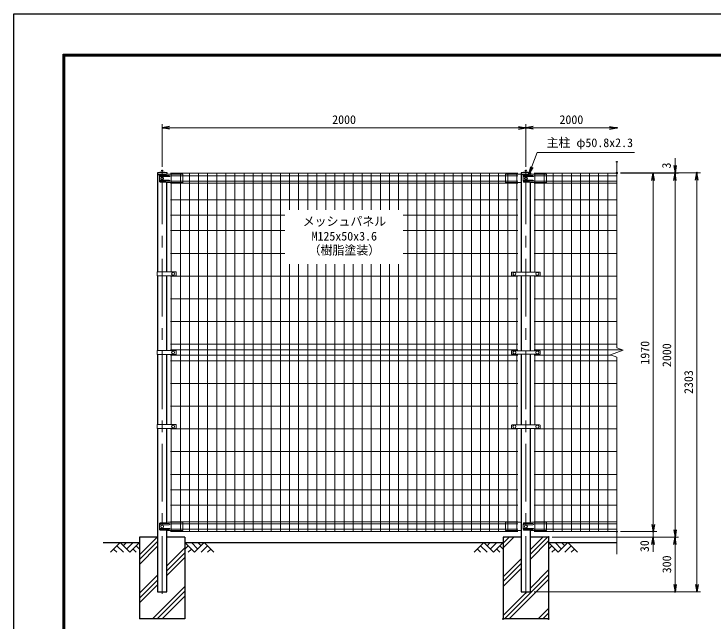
# Model space of a CAD drawing. Units: millimetres, scale not verified. Extents: x -4200 to 4200, y -2970 to 2970.
# Drawn here: x -4200 to -356, y -367 to 2970 of the extents above; entities that cross this region are included whole.
import ezdxf
from ezdxf.enums import TextEntityAlignment as Align

# ---------------------------------------------------------------- set-up
doc = ezdxf.new("R2010")
doc.units = ezdxf.units.MM
doc.header["$LTSCALE"] = 10
doc.header["$PDMODE"] = 32
doc.header["$PDSIZE"] = 5
doc.linetypes.add('USER1', pattern=[50.8, 31.75, -6.35, 6.35, -6.35])
for name, color, linetype, lineweight in [('0-3_D-STR1', 1, 'Continuous', 25), ('0-4_D-DCR-HCH', 7, 'Continuous', 13), ('0-5_D-BMK', 2, 'USER1', 13), ('0-6_D-STR2', 7, 'Continuous', 13), ('0-7_D-STR-DIM', 7, 'Continuous', 13), ('0-A_D-STR3', 3, 'Continuous', 13), ('0-B_D-BGD', 7, 'Continuous', 25), ('0-C_D-STR4', 7, 'Continuous', 25), ('0-D_D-STR-TXT', 7, 'Continuous', 13), ('0-E_D-TTL', 7, 'Continuous', 25)]:
    doc.layers.add(name, color=color, linetype=linetype, lineweight=lineweight)
doc.layers.add('0-8_0', color=7, linetype='Continuous')
doc.layers.add('0-9_Defpoints', color=7, linetype='Continuous')
doc.styles.add('ＭＳ ゴシック', font='')
doc.styles.get('ＭＳ ゴシック').set_extended_font_data('MS Gothic')

# ---------------------------------------------------------------- blocks, each defined once
blk = doc.blocks.new('_Open')
at = {"layer": '0-8_0'}
blk.add_line((-10, 1.667), (0, 0), dxfattribs=at)
blk.add_lwpolyline([(-10, -1.667), (0, 0), (-10, 0)], dxfattribs=at)

msp = doc.modelspace()

# ---------------------------------------------------------------- linework, layer by layer
at = {"layer": '0-3_D-STR1'}
for p, q in [((-3358.37, 2096.98), (-3411.57, 2096.98)), ((-3411.57, 2096.98), (-3411.57, 2085.98)), ((-3365.62, 2085.98), (-3411.57, 2085.98)), ((-3410.37, 2085.98), (-3410.37, 1552.23)), ((-3358.37, 2088.49), (-3358.37, 2096.98)), ((-1358.37, 2096.98), (-1411.57, 2096.98)), ((-1411.57, 2096.98), (-1411.57, 2085.98)), ((-1365.62, 2085.98), (-1411.57, 2085.98)), ((-1410.37, 2085.98), (-1410.37, 1551.23)), ((-1358.37, 2088.49), (-1358.37, 2096.98)), ((-3359.57, 1552.23), (-3359.57, 2044.16)), ((-1359.57, 1551.23), (-1359.57, 2044.16)), ((-3410.37, 1531.23), (-3410.37, 1119.48)), ((-3359.57, 1119.48), (-3359.57, 1531.23)), ((-1410.37, 1531.23), (-1410.37, 1118.98)), ((-1359.57, 1118.98), (-1359.57, 1531.23)), ((-3410.37, 1098.48), (-3410.37, 712.23)), ((-3359.57, 712.23), (-3359.57, 1098.48)), ((-1410.37, 1098.98), (-1410.37, 711.23)), ((-1359.57, 711.23), (-1359.57, 1098.98)), ((-3410.37, 691.23), (-3410.37, -206.02)), ((-3359.57, 174.07), (-3359.57, 691.23)), ((-1410.37, 691.23), (-1410.37, -206.02)), ((-1359.57, 174.07), (-1359.57, 691.23))]:
    msp.add_line(p, q, dxfattribs=at)
for points in [[(-3410.37, -206.02), (-3359.57, -206.02), (-3359.57, 130.16)], [(-1410.37, -206.02), (-1359.57, -206.02), (-1359.57, 130.16)]]:
    msp.add_lwpolyline(points, dxfattribs=at)
for centre in [(-3384.97, 1980.55), (-1384.97, 1980.55)]:
    msp.add_arc(centre, 119.43, 77.13052, 102.86948, dxfattribs=at)
at = {"layer": '0-4_D-DCR-HCH'}
for p, q in [((-3509.97, -2.9), (-3413.1, 93.98)), ((-1509.97, 34.88), (-1450.88, 93.98)), ((-1509.97, 61.4), (-1477.39, 93.98)), ((-1509.97, 87.92), (-1503.91, 93.98)), ((-1359.57, -0.33), (-1265.26, 93.98)), ((-1359.57, 26.18), (-1291.78, 93.98)), ((-3616.4, 63.98), (-3669.61, 10.77)), ((-3634.14, 46.24), (-3598.5, 10.77)), ((-3616.4, 63.98), (-3563.19, 10.77)), ((-3598.66, 46.24), (-3580.92, 63.98)), ((-3580.92, 28.5), (-3545.45, 63.98)), ((-3563.19, 10.77), (-3509.97, 63.98)), ((-3527.71, 46.24), (-3509.97, 28.59)), ((-3509.97, -29.41), (-3410.37, 70.19)), ((-3509.97, -55.93), (-3410.37, 43.67)), ((-3206.76, 10.77), (-3259.97, 63.98)), ((-3242.24, 46.24), (-3259.97, 28.59)), ((-3189.03, 28.5), (-3224.5, 63.98)), ((-3153.55, 63.98), (-3206.76, 10.77)), ((-3171.2, 46.15), (-3189.03, 63.98)), ((-3135.81, 46.24), (-3171.45, 10.77)), ((-3153.55, 63.98), (-3100.34, 10.77)), ((-1616.4, 63.98), (-1669.61, 10.77)), ((-1634.14, 46.24), (-1598.5, 10.77)), ((-1616.4, 63.98), (-1563.19, 10.77)), ((-1598.66, 46.24), (-1580.92, 63.98)), ((-1580.92, 28.5), (-1545.45, 63.98)), ((-1563.19, 10.77), (-1509.97, 63.98)), ((-1527.71, 46.24), (-1509.97, 28.59)), ((-1359.57, -26.85), (-1259.97, 72.75)), ((-1206.76, 10.77), (-1259.97, 63.98)), ((-1242.24, 46.24), (-1259.97, 28.59)), ((-1189.03, 28.5), (-1224.5, 63.98)), ((-1153.55, 63.98), (-1206.76, 10.77)), ((-1171.2, 46.15), (-1189.03, 63.98)), ((-1135.81, 46.24), (-1171.45, 10.77)), ((-1153.55, 63.98), (-1100.34, 10.77)), ((-3651.87, 28.5), (-3634.05, 10.77)), ((-3545.45, 28.5), (-3527.63, 10.77)), ((-3359.57, -64.63), (-3259.97, 34.97)), ((-3359.57, -91.14), (-3259.97, 8.46)), ((-3224.5, 28.5), (-3242.32, 10.77)), ((-3118.08, 28.5), (-3135.89, 10.77)), ((-1651.87, 28.5), (-1634.05, 10.77)), ((-1545.45, 28.5), (-1527.63, 10.77)), ((-1224.5, 28.5), (-1242.32, 10.77)), ((-1118.08, 28.5), (-1135.89, 10.77)), ((-3359.57, -117.66), (-3259.97, -18.06)), ((-1509.97, -124.22), (-1410.37, -24.62)), ((-1509.97, -150.73), (-1410.37, -51.13)), ((-1509.97, -177.25), (-1410.37, -77.65)), ((-1503.13, -356.02), (-1259.97, -112.87)), ((-1359.57, -185.95), (-1259.97, -86.35)), ((-3509.97, -215.03), (-3410.37, -115.43)), ((-3509.97, -241.54), (-3410.37, -141.94)), ((-1476.61, -356.02), (-1259.97, -139.38)), ((-3509.97, -268.06), (-3410.37, -168.46)), ((-3438.83, -356.02), (-3259.97, -177.16)), ((-3412.32, -356.02), (-3259.97, -203.68)), ((-3385.8, -356.02), (-3259.97, -230.19)), ((-1509.97, -336.35), (-1379.65, -206.02)), ((-1317.51, -356.02), (-1259.97, -298.48)), ((-1291, -356.02), (-1259.97, -325)), ((-1264.48, -356.02), (-1259.97, -351.51))]:
    msp.add_line(p, q, dxfattribs=at)
at = {"layer": '0-5_D-BMK'}
for p, q in [((-3384.97, -218.02), (-3384.97, 2108.98)), ((-1384.97, -218.02), (-1384.97, 2108.98))]:
    msp.add_line(p, q, dxfattribs=at)
at = {"layer": '0-6_D-STR2'}
for p, q in [((-1429.97, 2093.98), (-3339.97, 2093.98)), ((-1429.97, 2080.88), (-3339.97, 2080.88)), ((-3334.97, 1552.23), (-3334.97, 2093.98)), ((-3284.97, 123.98), (-3284.97, 2093.98)), ((-3234.97, 123.98), (-3234.97, 2093.98)), ((-3184.97, 123.98), (-3184.97, 2093.98)), ((-3134.97, 123.98), (-3134.97, 2093.98)), ((-3084.97, 123.98), (-3084.97, 2093.98)), ((-3034.97, 123.98), (-3034.97, 2093.98)), ((-2984.97, 123.98), (-2984.97, 2093.98)), ((-2934.97, 123.98), (-2934.97, 2093.98)), ((-2884.97, 123.98), (-2884.97, 2093.98)), ((-2834.97, 123.98), (-2834.97, 2093.98)), ((-2784.97, 123.98), (-2784.97, 2093.98)), ((-2734.97, 123.98), (-2734.97, 2093.98)), ((-2684.97, 1893.98), (-2684.97, 2093.98)), ((-2634.97, 1893.98), (-2634.97, 2093.98)), ((-2584.97, 1893.98), (-2584.97, 2093.98)), ((-2534.97, 1893.98), (-2534.97, 2093.98)), ((-2484.97, 1893.98), (-2484.97, 2093.98)), ((-2434.97, 1893.98), (-2434.97, 2093.98)), ((-2384.97, 1893.98), (-2384.97, 2093.98)), ((-2334.97, 1893.98), (-2334.97, 2093.98)), ((-2284.97, 1893.98), (-2284.97, 2093.98)), ((-2234.97, 1893.98), (-2234.97, 2093.98)), ((-2184.97, 1893.98), (-2184.97, 2093.98)), ((-2134.97, 1893.98), (-2134.97, 2093.98)), ((-2084.97, 1893.98), (-2084.97, 2093.98)), ((-2034.97, 123.98), (-2034.97, 2093.98)), ((-1984.97, 123.98), (-1984.97, 2093.98)), ((-1934.97, 123.98), (-1934.97, 2093.98)), ((-1884.97, 123.98), (-1884.97, 2093.98)), ((-1834.97, 123.98), (-1834.97, 2093.98)), ((-1784.97, 123.98), (-1784.97, 2093.98)), ((-1734.97, 123.98), (-1734.97, 2093.98)), ((-1684.97, 123.98), (-1684.97, 2093.98)), ((-1634.97, 123.98), (-1634.97, 2093.98)), ((-1584.97, 123.98), (-1584.97, 2093.98)), ((-1534.97, 123.98), (-1534.97, 2093.98)), ((-1484.97, 123.98), (-1484.97, 2093.98)), ((-1434.97, 1551.23), (-1434.97, 2093.98)), ((-1339.97, 2093.98), (-884.97, 2093.98)), ((-1339.97, 2080.88), (-884.97, 2080.88)), ((-1334.97, 1551.23), (-1334.97, 2093.98)), ((-1284.97, 123.98), (-1284.97, 2093.98)), ((-1234.97, 123.98), (-1234.97, 2093.98)), ((-1184.97, 123.98), (-1184.97, 2093.98)), ((-1134.97, 123.98), (-1134.97, 2093.98)), ((-1084.97, 123.98), (-1084.97, 2093.98)), ((-1034.97, 123.98), (-1034.97, 2093.98)), ((-984.97, 123.98), (-984.97, 2093.98)), ((-934.97, 123.98), (-934.97, 2093.98)), ((-1429.97, 2051.08), (-3339.97, 2051.08)), ((-1429.97, 2039.22), (-3339.97, 2039.22)), ((-1339.97, 2051.08), (-884.97, 2051.08)), ((-1339.97, 2039.22), (-884.97, 2039.22)), ((-1429.97, 1947.98), (-3339.97, 1947.98)), ((-1339.97, 1947.98), (-884.97, 1947.98)), ((-2709.97, 1863.48), (-3339.97, 1863.48)), ((-1429.97, 1863.48), (-2059.97, 1863.48)), ((-1339.97, 1863.48), (-884.97, 1863.48)), ((-2709.97, 1778.98), (-3339.97, 1778.98)), ((-1429.97, 1778.98), (-2059.97, 1778.98)), ((-1339.97, 1778.98), (-884.97, 1778.98)), ((-2709.97, 1653.98), (-3339.97, 1653.98)), ((-1429.97, 1653.98), (-2059.97, 1653.98)), ((-1339.97, 1653.98), (-884.97, 1653.98)), ((-2684.97, 123.98), (-2684.97, 1593.98)), ((-2634.97, 123.98), (-2634.97, 1593.98)), ((-2584.97, 123.98), (-2584.97, 1593.98)), ((-2534.97, 123.98), (-2534.97, 1593.98)), ((-2484.97, 123.98), (-2484.97, 1593.98)), ((-2434.97, 123.98), (-2434.97, 1593.98)), ((-2384.97, 123.98), (-2384.97, 1593.98)), ((-2334.97, 123.98), (-2334.97, 1593.98)), ((-2284.97, 123.98), (-2284.97, 1593.98)), ((-2234.97, 123.98), (-2234.97, 1593.98)), ((-2184.97, 123.98), (-2184.97, 1593.98)), ((-2134.97, 123.98), (-2134.97, 1593.98)), ((-2084.97, 123.98), (-2084.97, 1593.98)), ((-1429.97, 1528.98), (-3339.97, 1528.98)), ((-3334.97, 1119.48), (-3334.97, 1531.23)), ((-1434.97, 1118.98), (-1434.97, 1531.23)), ((-1339.97, 1528.98), (-884.97, 1528.98)), ((-1334.97, 1118.98), (-1334.97, 1531.23)), ((-1429.97, 1403.98), (-3339.97, 1403.98)), ((-1339.97, 1403.98), (-884.97, 1403.98)), ((-1429.97, 1278.98), (-3339.97, 1278.98)), ((-1339.97, 1278.98), (-884.97, 1278.98)), ((-1429.97, 1153.98), (-3339.97, 1153.98)), ((-1339.97, 1153.98), (-884.97, 1153.98)), ((-1429.97, 1123.98), (-3339.97, 1123.98)), ((-1339.97, 1123.98), (-855.71, 1123.98)), ((-1429.97, 1093.98), (-3339.97, 1093.98)), ((-3334.97, 712.23), (-3334.97, 1098.48)), ((-1434.97, 711.23), (-1434.97, 1098.98)), ((-1339.97, 1093.98), (-914.24, 1093.98)), ((-1334.97, 711.23), (-1334.97, 1098.98)), ((-1429.97, 1063.98), (-3339.97, 1063.98)), ((-1339.97, 1063.98), (-884.97, 1063.98)), ((-1429.97, 938.98), (-3339.97, 938.98)), ((-1339.97, 938.98), (-884.97, 938.98)), ((-1429.97, 813.98), (-3339.97, 813.98)), ((-1339.97, 813.98), (-884.97, 813.98)), ((-1429.97, 688.98), (-3339.97, 688.98)), ((-3334.97, 123.98), (-3334.97, 691.23)), ((-1434.97, 123.98), (-1434.97, 691.23)), ((-1339.97, 688.98), (-884.97, 688.98)), ((-1334.97, 123.98), (-1334.97, 691.23)), ((-1429.97, 563.98), (-3339.97, 563.98)), ((-1339.97, 563.98), (-884.97, 563.98)), ((-1429.97, 438.98), (-3339.97, 438.98)), ((-1339.97, 438.98), (-884.97, 438.98)), ((-1429.97, 354.48), (-3339.97, 354.48)), ((-1339.97, 354.48), (-884.97, 354.48)), ((-1429.97, 269.98), (-3339.97, 269.98)), ((-1339.97, 269.98), (-884.97, 269.98)), ((-1429.97, 178.74), (-3339.97, 178.74)), ((-1429.97, 166.88), (-3339.97, 166.88)), ((-1339.97, 178.74), (-884.97, 178.74)), ((-1339.97, 166.88), (-884.97, 166.88)), ((-1429.97, 137.08), (-3339.97, 137.08)), ((-1429.97, 123.98), (-3339.97, 123.98)), ((-1339.97, 137.08), (-884.97, 137.08)), ((-1339.97, 123.98), (-884.97, 123.98))]:
    msp.add_line(p, q, dxfattribs=at)
at = {"layer": '0-7_D-STR-DIM'}
for p, q in [((-3384.97, 2128.98), (-3384.97, 2363.98)), ((-1384.97, 2128.98), (-1384.97, 2363.98)), ((-1384.97, 2128.98), (-1384.97, 2363.98)), ((-3344.97, 2343.98), (-1424.97, 2343.98)), ((-1344.97, 2343.98), (-924.97, 2343.98)), ((-884.97, 1134.63), (-884.97, 2156.98)), ((-564.97, 2136.98), (-564.97, 2176.98)), ((-864.97, 2096.98), (-424.97, 2096.98)), ((-864.97, 2096.98), (-544.97, 2096.98)), ((-864.97, 2093.98), (-664.97, 2093.98)), ((-864.97, 2093.98), (-544.97, 2093.98)), ((-864.97, 2093.98), (-544.97, 2093.98)), ((-564.97, 2093.98), (-564.97, 2096.98)), ((-684.97, 163.98), (-684.97, 2053.98)), ((-564.97, 133.98), (-564.97, 2053.98)), ((-564.97, 2053.98), (-564.97, 2013.98)), ((-444.97, -166.02), (-444.97, 2056.98)), ((-920.21, 1096.15), (-849.74, 1121.81)), ((-849.74, 1121.81), (-884.97, 1134.63)), ((-884.97, 1083.33), (-920.21, 1096.15)), ((-884.97, 0.98), (-884.97, 1083.33)), ((-684.97, 163.98), (-684.97, 203.98)), ((-864.97, 123.98), (-664.97, 123.98)), ((-864.97, 123.98), (-664.97, 123.98)), ((-684.97, 93.98), (-684.97, 123.98)), ((-1239.97, 93.98), (-664.97, 93.98)), ((-1239.97, 93.98), (-544.97, 93.98)), ((-1239.97, 93.98), (-544.97, 93.98)), ((-684.97, 53.98), (-684.97, 13.98)), ((-564.97, 53.98), (-564.97, -166.02)), ((-1339.57, -206.02), (-424.97, -206.02)), ((-1339.57, -206.02), (-544.97, -206.02))]:
    msp.add_line(p, q, dxfattribs=at)
at = {"layer": '0-9_Defpoints'}
for p in [(-1384.97, 2343.98), (-884.97, 2343.98), (-884.97, 2156.98), (-3384.97, 2108.98), (-1384.97, 2108.98), (-884.97, 2096.98), (-884.97, 2096.98), (-884.97, 2093.98), (-684.97, 2093.98), (-564.97, 2096.98), (-564.97, 2093.98), (-444.97, 2096.98), (-884.97, 123.98), (-684.97, 123.98), (-1259.97, 93.98), (-1359.57, -206.02), (-564.97, -206.02), (-1509.97, -356.02), (-1259.97, -356.02)]:
    msp.add_point(p, dxfattribs=at)
at = {"layer": '0-A_D-STR3'}
for p, q in [((-3400.46, 2080.98), (-3400.46, 2050.98)), ((-3365.62, 2085.98), (-3395.46, 2085.98)), ((-3345.97, 2081.98), (-3393.39, 2081.98)), ((-3345.97, 2075.98), (-3393.39, 2075.98)), ((-3354.06, 2089.98), (-3365.62, 2085.98)), ((-3276.97, 2089.98), (-3354.06, 2089.98)), ((-3276.97, 2089.98), (-3271.97, 2088.98)), ((-3271.97, 2088.98), (-3271.97, 2045.16)), ((-1492.97, 2089.98), (-1497.97, 2088.98)), ((-1497.97, 2088.98), (-1497.97, 2045.16)), ((-1492.97, 2089.98), (-1415.89, 2089.98)), ((-1415.89, 2089.98), (-1411.57, 2088.49)), ((-1400.46, 2080.98), (-1400.46, 2050.98)), ((-1365.62, 2085.98), (-1395.46, 2085.98)), ((-1345.97, 2081.98), (-1393.39, 2081.98)), ((-1345.97, 2075.98), (-1393.39, 2075.98)), ((-1354.06, 2089.98), (-1365.62, 2085.98)), ((-1276.97, 2089.98), (-1354.06, 2089.98)), ((-1276.97, 2089.98), (-1271.97, 2088.98)), ((-1271.97, 2088.98), (-1271.97, 2045.16)), ((-3365.62, 2045.98), (-3395.46, 2045.98)), ((-3345.97, 2055.98), (-3393.39, 2055.98)), ((-3345.97, 2049.98), (-3393.39, 2049.98)), ((-3360.37, 2044.16), (-3365.62, 2045.98)), ((-3360.37, 2044.16), (-3272.97, 2044.16)), ((-1410.37, 2044.16), (-1496.97, 2044.16)), ((-1365.62, 2045.98), (-1395.46, 2045.98)), ((-1345.97, 2055.98), (-1393.39, 2055.98)), ((-1345.97, 2049.98), (-1393.39, 2049.98)), ((-1360.37, 2044.16), (-1365.62, 2045.98)), ((-1360.37, 2044.16), (-1272.97, 2044.16)), ((-3412.67, 1552.23), (-3309.99, 1552.23)), ((-3412.67, 1552.23), (-3412.67, 1531.23)), ((-3307.99, 1550.23), (-3307.99, 1533.23)), ((-1463.47, 1548.23), (-1463.47, 1534.23)), ((-1460.47, 1551.23), (-1309.47, 1551.23)), ((-1306.47, 1548.23), (-1306.47, 1534.23)), ((-3412.67, 1531.23), (-3309.99, 1531.23)), ((-1460.47, 1531.23), (-1309.47, 1531.23)), ((-3412.67, 1119.48), (-3309.99, 1119.48)), ((-3412.67, 1119.48), (-3412.67, 1098.48)), ((-3307.99, 1117.48), (-3307.99, 1100.48)), ((-1463.47, 1115.98), (-1463.47, 1101.98)), ((-1460.47, 1118.98), (-1309.47, 1118.98)), ((-1306.47, 1115.98), (-1306.47, 1101.98)), ((-3412.67, 1098.48), (-3309.99, 1098.48)), ((-1460.47, 1098.98), (-1309.47, 1098.98)), ((-3412.67, 712.23), (-3309.99, 712.23)), ((-3412.67, 712.23), (-3412.67, 691.23)), ((-3307.99, 710.23), (-3307.99, 693.23)), ((-1463.47, 708.23), (-1463.47, 694.23)), ((-1460.47, 711.23), (-1309.47, 711.23)), ((-1306.47, 708.23), (-1306.47, 694.23)), ((-3412.67, 691.23), (-3309.99, 691.23)), ((-1460.47, 691.23), (-1309.47, 691.23)), ((-3400.46, 166.98), (-3400.46, 136.98)), ((-3365.62, 171.98), (-3395.46, 171.98)), ((-3345.97, 167.98), (-3393.39, 167.98)), ((-3345.97, 161.98), (-3393.39, 161.98)), ((-3354.06, 175.98), (-3365.62, 171.98)), ((-3276.97, 175.98), (-3354.06, 175.98)), ((-3276.97, 175.98), (-3271.97, 174.98)), ((-3271.97, 174.98), (-3271.97, 131.16)), ((-1492.97, 175.98), (-1497.97, 174.98)), ((-1497.97, 174.98), (-1497.97, 131.16)), ((-1492.97, 175.98), (-1415.89, 175.98)), ((-1415.89, 175.98), (-1410.37, 174.07)), ((-1400.46, 166.98), (-1400.46, 136.98)), ((-1365.62, 171.98), (-1395.46, 171.98)), ((-1345.97, 167.98), (-1393.39, 167.98)), ((-1345.97, 161.98), (-1393.39, 161.98)), ((-1354.06, 175.98), (-1365.62, 171.98)), ((-1276.97, 175.98), (-1354.06, 175.98)), ((-1276.97, 175.98), (-1271.97, 174.98)), ((-1271.97, 174.98), (-1271.97, 131.16)), ((-3365.62, 131.98), (-3395.46, 131.98)), ((-3345.97, 141.98), (-3393.39, 141.98)), ((-3345.97, 135.98), (-3393.39, 135.98)), ((-3360.37, 130.16), (-3365.62, 131.98)), ((-3360.37, 130.16), (-3272.97, 130.16)), ((-1410.37, 130.16), (-1496.97, 130.16)), ((-1365.62, 131.98), (-1395.46, 131.98)), ((-1345.97, 141.98), (-1393.39, 141.98)), ((-1345.97, 135.98), (-1393.39, 135.98)), ((-1360.37, 130.16), (-1365.62, 131.98)), ((-1360.37, 130.16), (-1272.97, 130.16))]:
    msp.add_line(p, q, dxfattribs=at)
for centre in [(-3384.97, 2065.98), (-1384.97, 2065.98), (-3324.97, 1541.73), (-1447.97, 1541.23), (-1321.97, 1541.23), (-3324.97, 1108.98), (-1447.97, 1108.98), (-1321.97, 1108.98), (-3324.97, 701.73), (-1447.97, 701.23), (-1321.97, 701.23), (-3384.97, 151.98), (-1384.97, 151.98)]:
    msp.add_circle(centre, 8, dxfattribs=at)
for centre, radius, start, end in [((-3395.46, 2080.98), 5, 90, 180), ((-3393.39, 2078.98), 3, 90, 270), ((-3345.97, 2078.98), 3, 270, 90), ((-1395.46, 2080.98), 5, 90, 180), ((-1393.39, 2078.98), 3, 90, 270), ((-1345.97, 2078.98), 3, 270, 90), ((-3395.46, 2050.98), 5, 180, 270), ((-3393.39, 2052.98), 3, 90, 270), ((-3345.97, 2052.98), 3, 270, 90), ((-3272.97, 2045.16), 1, 270, 0), ((-1496.97, 2045.16), 1, 180, 270), ((-1395.46, 2050.98), 5, 180, 270), ((-1393.39, 2052.98), 3, 90, 270), ((-1345.97, 2052.98), 3, 270, 90), ((-1272.97, 2045.16), 1, 270, 0), ((-3309.99, 1550.23), 2, 0, 90), ((-1460.47, 1548.23), 3, 90, 180), ((-1309.47, 1548.23), 3, 0, 90), ((-3309.99, 1533.23), 2, 270, 0), ((-1460.47, 1534.23), 3, 180, 270), ((-1309.47, 1534.23), 3, 270, 0), ((-3309.99, 1117.48), 2, 0, 90), ((-1460.47, 1115.98), 3, 90, 180), ((-1309.47, 1115.98), 3, 0, 90), ((-3309.99, 1100.48), 2, 270, 0), ((-1460.47, 1101.98), 3, 180, 270), ((-1309.47, 1101.98), 3, 270, 0), ((-3309.99, 710.23), 2, 0, 90), ((-3309.99, 693.23), 2, 270, 0), ((-1460.47, 708.23), 3, 90, 180), ((-1460.47, 694.23), 3, 180, 270), ((-1309.47, 708.23), 3, 0, 90), ((-1309.47, 694.23), 3, 270, 0), ((-3395.46, 166.98), 5, 90, 180), ((-3393.39, 164.98), 3, 90, 270), ((-3345.97, 164.98), 3, 270, 90), ((-1395.46, 166.98), 5, 90, 180), ((-1393.39, 164.98), 3, 90, 270), ((-1345.97, 164.98), 3, 270, 90), ((-3395.46, 136.98), 5, 180, 270), ((-3393.39, 138.98), 3, 90, 270), ((-3345.97, 138.98), 3, 270, 90), ((-3272.97, 131.16), 1, 270, 0), ((-1496.97, 131.16), 1, 180, 270), ((-1395.46, 136.98), 5, 180, 270), ((-1393.39, 138.98), 3, 90, 270), ((-1345.97, 138.98), 3, 270, 90), ((-1272.97, 131.16), 1, 270, 0)]:
    msp.add_arc(centre, radius, start, end, dxfattribs=at)
at = {"layer": '0-B_D-BGD'}
for p, q in [((-3709.97, 63.98), (-3509.97, 63.98)), ((-3259.97, 63.98), (-1509.97, 63.98)), ((-1259.97, 63.98), (-884.97, 63.98))]:
    msp.add_line(p, q, dxfattribs=at)
at = {"layer": '0-C_D-STR4'}
for p, q in [((-3509.97, 93.98), (-3509.97, -356.02)), ((-3410.37, 93.98), (-3509.97, 93.98)), ((-3259.97, 93.98), (-3359.57, 93.98)), ((-3259.97, 93.98), (-3259.97, -356.02)), ((-1509.97, 93.98), (-1509.97, -356.02)), ((-1410.37, 93.98), (-1509.97, 93.98)), ((-1259.97, 93.98), (-1359.57, 93.98)), ((-1259.97, 93.98), (-1259.97, -356.02)), ((-3259.97, -356.02), (-3509.97, -356.02)), ((-1259.97, -356.02), (-1509.97, -356.02))]:
    msp.add_line(p, q, dxfattribs=at)
at = {"layer": '0-D_D-STR-TXT'}
msp.add_lwpolyline([(-787.46, 2207.71), (-1322.14, 2207.71), (-1367.63, 2092.76)], dxfattribs=at)
at = {"layer": '0-E_D-TTL', "color": 2}
msp.add_lwpolyline([(-4200, 2970), (4200, 2970), (4200, -2970), (-4200, -2970)], close=True, dxfattribs=at)
at = {"layer": '0-E_D-TTL'}
for points in [[(-3930, 2750), (3930, 2750), (3930, -2750), (-3930, -2750)], [(-3927.5, 2747.5), (3927.5, 2747.5), (3927.5, -2747.5), (-3927.5, -2747.5)], [(-3925, 2745), (3925, 2745), (3925, -2745), (-3925, -2745)], [(-3922.5, 2742.5), (3922.5, 2742.5), (3922.5, -2742.5), (-3922.5, -2742.5)], [(-3920, 2740), (3920, 2740), (3920, -2740), (-3920, -2740)]]:
    msp.add_lwpolyline(points, close=True, dxfattribs=at)

# ---------------------------------------------------------------- block references
at = {"layer": '0-7_D-STR-DIM', "xscale": 4, "yscale": 4}
for p, rotation in [((-3384.97, 2343.98), 180), ((-1384.97, 2343.98), 180), ((-564.97, 2096.98), 270), ((-684.97, 2093.98), 90), ((-564.97, 2093.98), 90), ((-564.97, 2093.98), 90), ((-444.97, 2096.98), 90), ((-684.97, 123.98), 270), ((-684.97, 123.98), 270), ((-564.97, 93.98), 270), ((-684.97, 93.98), 90), ((-564.97, 93.98), 90), ((-564.97, -206.02), 270), ((-444.97, -206.02), 270)]:
    msp.add_blockref('_Open', p, dxfattribs=dict(at, rotation=rotation))
for p in [(-1384.97, 2343.98), (-884.97, 2343.98)]:
    msp.add_blockref('_Open', p, dxfattribs=at)
at = {"layer": '0-D_D-STR-TXT', "xscale": 4, "yscale": 4, "rotation": 248.409}
msp.add_blockref('_Open', (-1368.36, 2090.9), dxfattribs=at)

# ---------------------------------------------------------------- texts
at = {"layer": '0-7_D-STR-DIM', "style": 'ＭＳ ゴシック'}
for p in [(-2450.22, 2350.73), (-1200.22, 2350.73)]:
    msp.add_text('2000', height=48.09, dxfattribs=at).set_placement(p, align=Align.BOTTOM_LEFT)
for s, p in [('3', (-573.64, 2120.28)), ('1970', (-691.72, 1042.08)), ('2000', (-571.72, 1028.73)), ('2303', (-451.72, 880.88)), ('30', (-693.88, 11.51)), ('300', (-571.72, -104.9))]:
    msp.add_text(s, height=48.09, rotation=90, dxfattribs=at).set_placement(p, align=Align.BOTTOM_LEFT)
at = {"layer": '0-D_D-STR-TXT', "style": 'ＭＳ ゴシック'}
for s, p in [('主柱 φ50.8x2.3', (-1271.21, 2223.72)), ('メッシュパネル', (-2612.39, 1791.38)), ('M125x50x3.6', (-2563.65, 1709.98)), ('（樹脂塗装）', (-2579.9, 1632.65))]:
    msp.add_text(s, height=48.09, dxfattribs=at).set_placement(p, align=Align.BOTTOM_LEFT)

doc.saveas('drawing.dxf')
